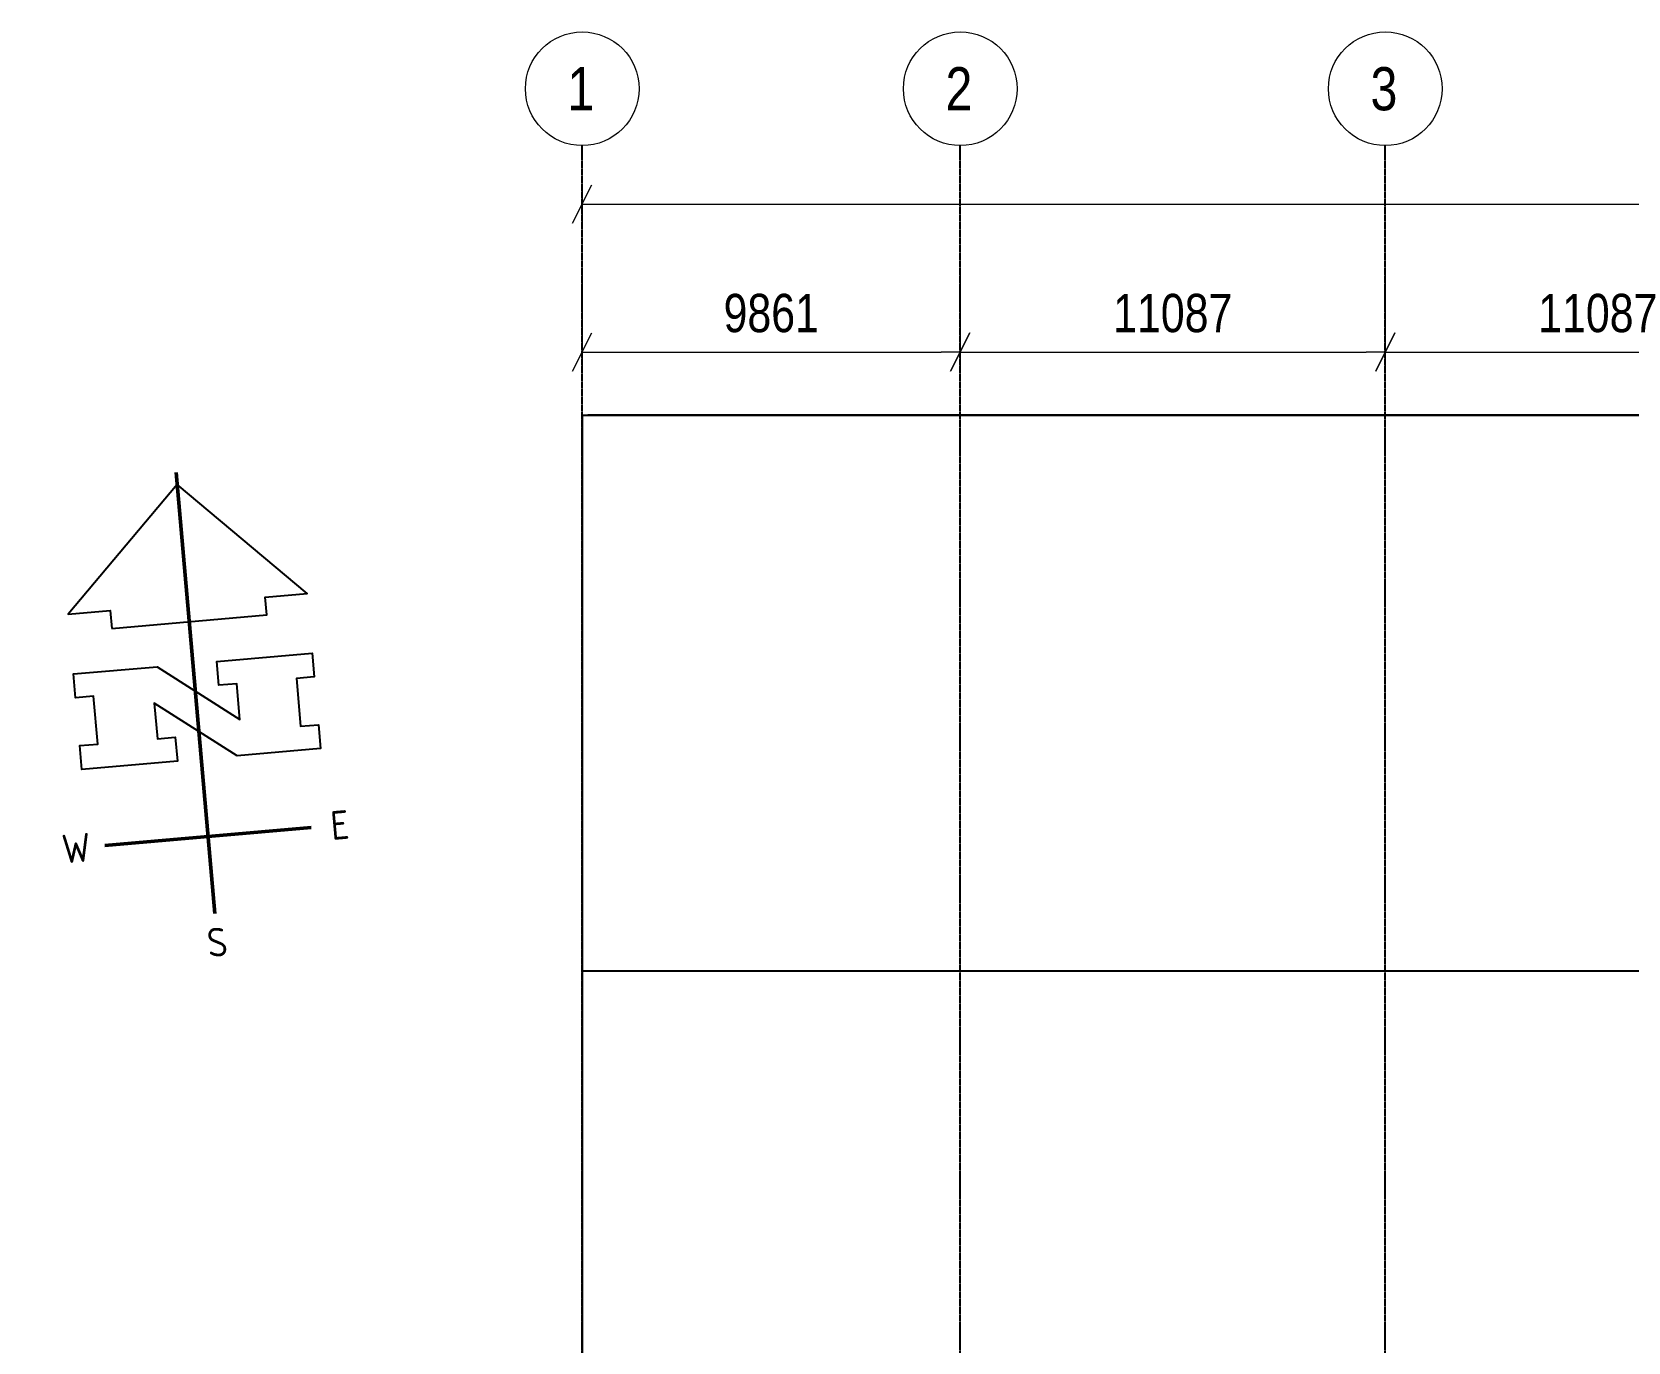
# Model space of a CAD drawing. Header units: millimetres. Extents: x -637480 to 299894, y -125373 to 39000.
# Drawn here: x -14355 to 27282, y 4822 to 38995 of the extents above; entities that cross this region are included whole.
import ezdxf
from ezdxf.enums import TextEntityAlignment as Align

# ---------------------------------------------------------------- set-up
doc = ezdxf.new("R2010")
doc.units = ezdxf.units.MM
doc.linetypes.add('Xref building Toll$0$Grid Line', pattern=[22.225, 12.7, -3.175, 3.175, -3.175])
for name, color, linetype, lineweight in [('AM_BOR', 4, 'Continuous', 25), ('Xref building Toll$0$A-FLOR', 192, 'Continuous', 25), ('Xref building Toll$0$annotation - dimensions', 7, 'Continuous', 0), ('Xref building Toll$0$annotation - revision cloud tags', 96, 'Continuous', 0), ('Xref building Toll$0$annotation - text', 7, 'Continuous', 0), ('Xref building Toll$0$Cont 2.5', 7, 'Continuous', 50), ('Xref building Toll$0$Cont 7.0', 4, 'Continuous', 25)]:
    doc.layers.add(name, color=color, linetype=linetype, lineweight=lineweight)
doc.layers.add('Xref building Toll$0$S-GRID', color=8, linetype='Continuous')
doc.styles.add('Xref building Toll$0$1 200 sub headings', font='arial.ttf', dxfattribs={"width": 0.821429, "height": 560})
doc.styles.add('Xref building Toll$0$1 500 general', font='arial.ttf', dxfattribs={"width": 0.870588, "height": 850})
doc.styles.add('Xref building Toll$0$1 500 general_0', font='arial.ttf', dxfattribs={"width": 0.870588})
doc.styles.add('Xref building Toll$0$STANDARD', font='ISOCP.SHX')
doc.dimstyles.new('Xref building Toll$0$1 500', dxfattribs={"dimtxt": 850, "dimasz": 425, "dimexe": 425, "dimexo": 0.0625, "dimgap": 425, "dimtad": 1, "dimdec": 0, "dimzin": 11, "dimdsep": 46, "dimtxsty": 'Xref building Toll$0$1 500 general', "dimblk": 'Xref building Toll$0$_Oblique_2.0', "dimcen": 0.09, "dimclrd": 256, "dimclre": 256, "dimadec": 4, "dimazin": 3, "dimtfac": 1, "dimtdec": 0, "dimtmove": 2, "dimatfit": 1, "dimldrblk": 'Xref building Toll$0$TerminatorOpen_2.0', "dimfxl": 1700, "dimfxlon": 1, "dimfrac": 2, "dimtolj": 1, "dimtzin": 11, "dimlwd": 0, "dimlwe": 0, "dimarcsym": 0})

# ---------------------------------------------------------------- blocks, each defined once
blk = doc.blocks.new('*U183')
at = {"layer": 'Xref building Toll$0$annotation - text', "linetype": 'Continuous', "lineweight": 13}
blk.add_circle((0, 0), 0.732, dxfattribs=at)
at = {"layer": 'Xref building Toll$0$annotation - text', "style": 'Xref building Toll$0$1 200 sub headings', "width": 0.8}
blk.add_text('1', height=0.556, dxfattribs=at).set_placement((-0.017, 0), align=Align.MIDDLE_CENTER)
blk = doc.blocks.new('*U184')
at = {"layer": 'Xref building Toll$0$annotation - text', "linetype": 'Continuous', "lineweight": 13}
blk.add_circle((0, 0), 0.732, dxfattribs=at)
at = {"layer": 'Xref building Toll$0$annotation - text', "style": 'Xref building Toll$0$1 200 sub headings', "width": 0.8}
blk.add_text('2', height=0.556, dxfattribs=at).set_placement((-0.017, 0), align=Align.MIDDLE_CENTER)
blk = doc.blocks.new('*U185')
at = {"layer": 'Xref building Toll$0$annotation - text', "linetype": 'Continuous', "lineweight": 13}
blk.add_circle((0, 0), 0.732, dxfattribs=at)
at = {"layer": 'Xref building Toll$0$annotation - text', "style": 'Xref building Toll$0$1 200 sub headings', "width": 0.8}
blk.add_text('3', height=0.556, dxfattribs=at).set_placement((-0.017, 0), align=Align.MIDDLE_CENTER)
blk = doc.blocks.new('Xref building Toll$0$_Oblique_2.0')
at = {"color": 0, "linetype": 'ByBlock', "lineweight": -2}
for p, q in [((0.5, 1), (-0.5, -1)), ((0, 0), (-1, 0))]:
    blk.add_line(p, q, dxfattribs=at)
blk = doc.blocks.new('*D238')
at = {"layer": 'Defpoints', "color": 0, "linetype": 'Continuous', "transparency": 16777216}
for p in [(-302993, 271330), (-293132, 271330), (-293132, 265945)]:
    blk.add_point(p, dxfattribs=at)
at = {"layer": 'Xref building Toll$0$annotation - dimensions', "linetype": 'Continuous', "lineweight": 0, "transparency": 16777216}
for p, q in [((-302993, 267945), (-302993, 265445)), ((-293132, 267945), (-293132, 265445)), ((-302493, 265945), (-293632, 265945))]:
    blk.add_line(p, q, dxfattribs=at)
at = {"layer": 'Xref building Toll$0$annotation - dimensions', "linetype": 'Continuous', "lineweight": 0, "transparency": 16777216, "xscale": 500, "yscale": 500, "zscale": 500, "rotation": 180}
blk.add_blockref('Xref building Toll$0$_Oblique_2.0', (-302993, 265945), dxfattribs=at)
at = {"layer": 'Xref building Toll$0$annotation - dimensions', "linetype": 'Continuous', "lineweight": 0, "transparency": 16777216, "xscale": 500, "yscale": 500, "zscale": 500}
blk.add_blockref('Xref building Toll$0$_Oblique_2.0', (-293132, 265945), dxfattribs=at)
at = {"layer": 'Xref building Toll$0$annotation - dimensions', "color": 0, "linetype": 'Continuous', "lineweight": 0, "transparency": 16777216, "insert": (-298062, 266955), "char_height": 1000, "attachment_point": 5, "style": 'Xref building Toll$0$1 500 general_0'}
blk.add_mtext('\\A1;\\H1x;\\W0.8;9861', dxfattribs=at)
blk = doc.blocks.new('Xref building Toll$0$TerminatorOpen_2.0')
at = {"color": 0, "linetype": 'ByBlock', "lineweight": -2}
for q in [(-1, 1), (-1, 0), (-1, -1)]:
    blk.add_line((0, 0), q, dxfattribs=at)
blk = doc.blocks.new('*D240')
at = {"layer": 'Defpoints', "color": 0, "linetype": 'Continuous', "transparency": 16777216}
for p in [(-302993, 270238), (-32993, 270161), (-32993, 269803)]:
    blk.add_point(p, dxfattribs=at)
at = {"layer": 'Xref building Toll$0$annotation - dimensions', "linetype": 'Continuous', "lineweight": 0, "transparency": 16777216}
for p, q in [((-302993, 270238), (-302993, 269303)), ((-32993, 270160), (-32993, 269303)), ((-302493, 269803), (-33493, 269803))]:
    blk.add_line(p, q, dxfattribs=at)
at = {"layer": 'Xref building Toll$0$annotation - dimensions', "linetype": 'Continuous', "lineweight": 0, "transparency": 16777216, "xscale": 500, "yscale": 500, "zscale": 500, "rotation": 180}
blk.add_blockref('Xref building Toll$0$_Oblique_2.0', (-302993, 269803), dxfattribs=at)
at = {"layer": 'Xref building Toll$0$annotation - dimensions', "linetype": 'Continuous', "lineweight": 0, "transparency": 16777216, "xscale": 500, "yscale": 500, "zscale": 500}
blk.add_blockref('Xref building Toll$0$_Oblique_2.0', (-32993, 269803), dxfattribs=at)
at = {"layer": 'Xref building Toll$0$annotation - dimensions', "color": 0, "linetype": 'Continuous', "lineweight": 0, "transparency": 16777216, "insert": (-167993, 270814), "char_height": 1000, "attachment_point": 5, "style": 'Xref building Toll$0$1 500 general_0'}
blk.add_mtext('\\A1;\\H1x;\\W0.8;270000', dxfattribs=at)
blk = doc.blocks.new('*D242')
at = {"layer": 'Defpoints', "color": 0, "linetype": 'Continuous', "transparency": 16777216}
for p in [(-293132, 271330), (-282045, 271330), (-282045, 265945)]:
    blk.add_point(p, dxfattribs=at)
at = {"layer": 'Xref building Toll$0$annotation - dimensions', "linetype": 'Continuous', "lineweight": 0, "transparency": 16777216}
for p, q in [((-293132, 267945), (-293132, 265445)), ((-282045, 267945), (-282045, 265445)), ((-292632, 265945), (-282545, 265945))]:
    blk.add_line(p, q, dxfattribs=at)
at = {"layer": 'Xref building Toll$0$annotation - dimensions', "linetype": 'Continuous', "lineweight": 0, "transparency": 16777216, "xscale": 500, "yscale": 500, "zscale": 500, "rotation": 180}
blk.add_blockref('Xref building Toll$0$_Oblique_2.0', (-293132, 265945), dxfattribs=at)
at = {"layer": 'Xref building Toll$0$annotation - dimensions', "linetype": 'Continuous', "lineweight": 0, "transparency": 16777216, "xscale": 500, "yscale": 500, "zscale": 500}
blk.add_blockref('Xref building Toll$0$_Oblique_2.0', (-282045, 265945), dxfattribs=at)
at = {"layer": 'Xref building Toll$0$annotation - dimensions', "color": 0, "linetype": 'Continuous', "lineweight": 0, "transparency": 16777216, "insert": (-287588, 266955), "char_height": 1000, "attachment_point": 5, "style": 'Xref building Toll$0$1 500 general_0'}
blk.add_mtext('\\A1;\\H1x;\\W0.8;11087', dxfattribs=at)
blk = doc.blocks.new('*D243')
at = {"layer": 'Defpoints', "color": 0, "linetype": 'Continuous', "transparency": 16777216}
for p in [(-282045, 271330), (-270958, 271330), (-270958, 265945)]:
    blk.add_point(p, dxfattribs=at)
at = {"layer": 'Xref building Toll$0$annotation - dimensions', "linetype": 'Continuous', "lineweight": 0, "transparency": 16777216}
for p, q in [((-282045, 267945), (-282045, 265445)), ((-270958, 267945), (-270958, 265445)), ((-281545, 265945), (-271458, 265945))]:
    blk.add_line(p, q, dxfattribs=at)
at = {"layer": 'Xref building Toll$0$annotation - dimensions', "linetype": 'Continuous', "lineweight": 0, "transparency": 16777216, "xscale": 500, "yscale": 500, "zscale": 500, "rotation": 180}
blk.add_blockref('Xref building Toll$0$_Oblique_2.0', (-282045, 265945), dxfattribs=at)
at = {"layer": 'Xref building Toll$0$annotation - dimensions', "linetype": 'Continuous', "lineweight": 0, "transparency": 16777216, "xscale": 500, "yscale": 500, "zscale": 500}
blk.add_blockref('Xref building Toll$0$_Oblique_2.0', (-270958, 265945), dxfattribs=at)
at = {"layer": 'Xref building Toll$0$annotation - dimensions', "color": 0, "linetype": 'Continuous', "lineweight": 0, "transparency": 16777216, "insert": (-276501, 266955), "char_height": 1000, "attachment_point": 5, "style": 'Xref building Toll$0$1 500 general_0'}
blk.add_mtext('\\A1;\\H1x;\\W0.8;11087', dxfattribs=at)
blk = doc.blocks.new('Xref building Toll$0$north')
at = {"layer": 'Xref building Toll$0$Cont 2.5', "color": 7}
for p, q in [((0, 38.14), (0, -8.06)), ((-10.8, 0), (10.8, 0))]:
    blk.add_line(p, q, dxfattribs=at)
at = {"layer": 'Xref building Toll$0$Cont 7.0'}
for points in [[(-8.12, 22.5), (8.12, 22.5), (8.12, 24.37), (12.5, 24.37), (0, 36.87), (-12.5, 24.37), (-8.12, 24.37)], [(3.75, 8.12), (-4.38, 14.37), (-4.38, 10.62), (-2.5, 10.62), (-2.5, 8.12), (-12.5, 8.12), (-12.5, 10.62), (-10.62, 10.62), (-10.62, 15.62), (-12.5, 15.62), (-12.5, 18.12), (-3.75, 18.12), (4.38, 11.87), (4.38, 15.62), (2.5, 15.62), (2.5, 18.12), (12.5, 18.12), (12.5, 15.62), (10.62, 15.62), (10.62, 10.62), (12.5, 10.62), (12.5, 8.12)]]:
    blk.add_lwpolyline(points, close=True, dxfattribs=at)
at = {"layer": 'Xref building Toll$0$Cont 7.0', "style": 'Xref building Toll$0$STANDARD'}
for s, p in [('W', (-13.8, 0)), ('E', (13.8, 0)), ('S', (0, -11.06))]:
    blk.add_text(s, height=3, dxfattribs=at).set_placement(p, align=Align.MIDDLE)
blk = doc.blocks.new('Xref building Toll$0$Toll Grids')
at = {"layer": 'Xref building Toll$0$S-GRID', "linetype": 'Xref building Toll$0$Grid Line'}
for p, q in [((0, -125373.3), (0, 36031.5)), ((9861, -125373.3), (9861, 36031.5)), ((20948, -125373.3), (20948, 36031.5))]:
    blk.add_line(p, q, dxfattribs=at)
at = {"layer": 'Xref building Toll$0$annotation - revision cloud tags', "color": 1, "linetype": 'Continuous', "lineweight": 0, "xscale": 250, "yscale": 250, "zscale": 250, "rotation": 4.999999999480721}
blk.add_blockref('Xref building Toll$0$north', (-9760.7, 18007.7), dxfattribs=at)
at = {"layer": 'Xref building Toll$0$annotation - text', "xscale": 2025, "yscale": 2025, "zscale": 2025}
for name, p in [('*U183', (0, 37513.4)), ('*U184', (9861, 37513.4)), ('*U185', (20948, 37513.4))]:
    blk.add_blockref(name, p, dxfattribs=at)
at = {"layer": 'Xref building Toll$0$annotation - dimensions', "linetype": 'Continuous', "lineweight": 0}
for base, p1, p2, picture, middle in [((270000, 34504.6), (0, 34939.4), (270000, 34861.8), '*D240', (135000, 35515.1)), ((9861, 30645.8), (0, 36031.5), (9861, 36031.5), '*D238', (4930.5, 31656.4)), ((20948, 30645.8), (9861, 36031.5), (20948, 36031.5), '*D242', (15404.5, 31656.4)), ((32035, 30645.8), (20948, 36031.5), (32035, 36031.5), '*D243', (26491.5, 31656.4))]:
    dim = blk.add_linear_dim(base=base, p1=p1, p2=p2, text='\\H1x;\\W0.8;<>', dimstyle='Xref building Toll$0$1 500', override={"dimtxt": 1000, "dimasz": 500, "dimexe": 500, "dimgap": 500, "dimtxsty": 'Xref building Toll$0$1 500 general_0', "dimatfit": 3, "dimfxl": 2000}, dxfattribs=at)
    dim.commit()
    dim.dimension.update_dxf_attribs({"geometry": picture, "text_midpoint": middle, "insert": (302992.6, -235298.7)})
blk = doc.blocks.new('Xref building Toll')
at = {"layer": 'Xref building Toll$0$A-FLOR'}
for p, q in [((0, 29000), (60384, 29000)), ((0, 29000), (0, -120000)), ((60384, 29000), (150, 29000)), ((54384, 14500), (0, 14500))]:
    blk.add_line(p, q, dxfattribs=at)
blk.add_blockref('Xref building Toll$0$Toll Grids', (0, 0))

msp = doc.modelspace()

# ---------------------------------------------------------------- block references
at = {"layer": 'AM_BOR'}
msp.add_blockref('Xref building Toll', (0, 0), dxfattribs=at)

doc.saveas('drawing.dxf')
